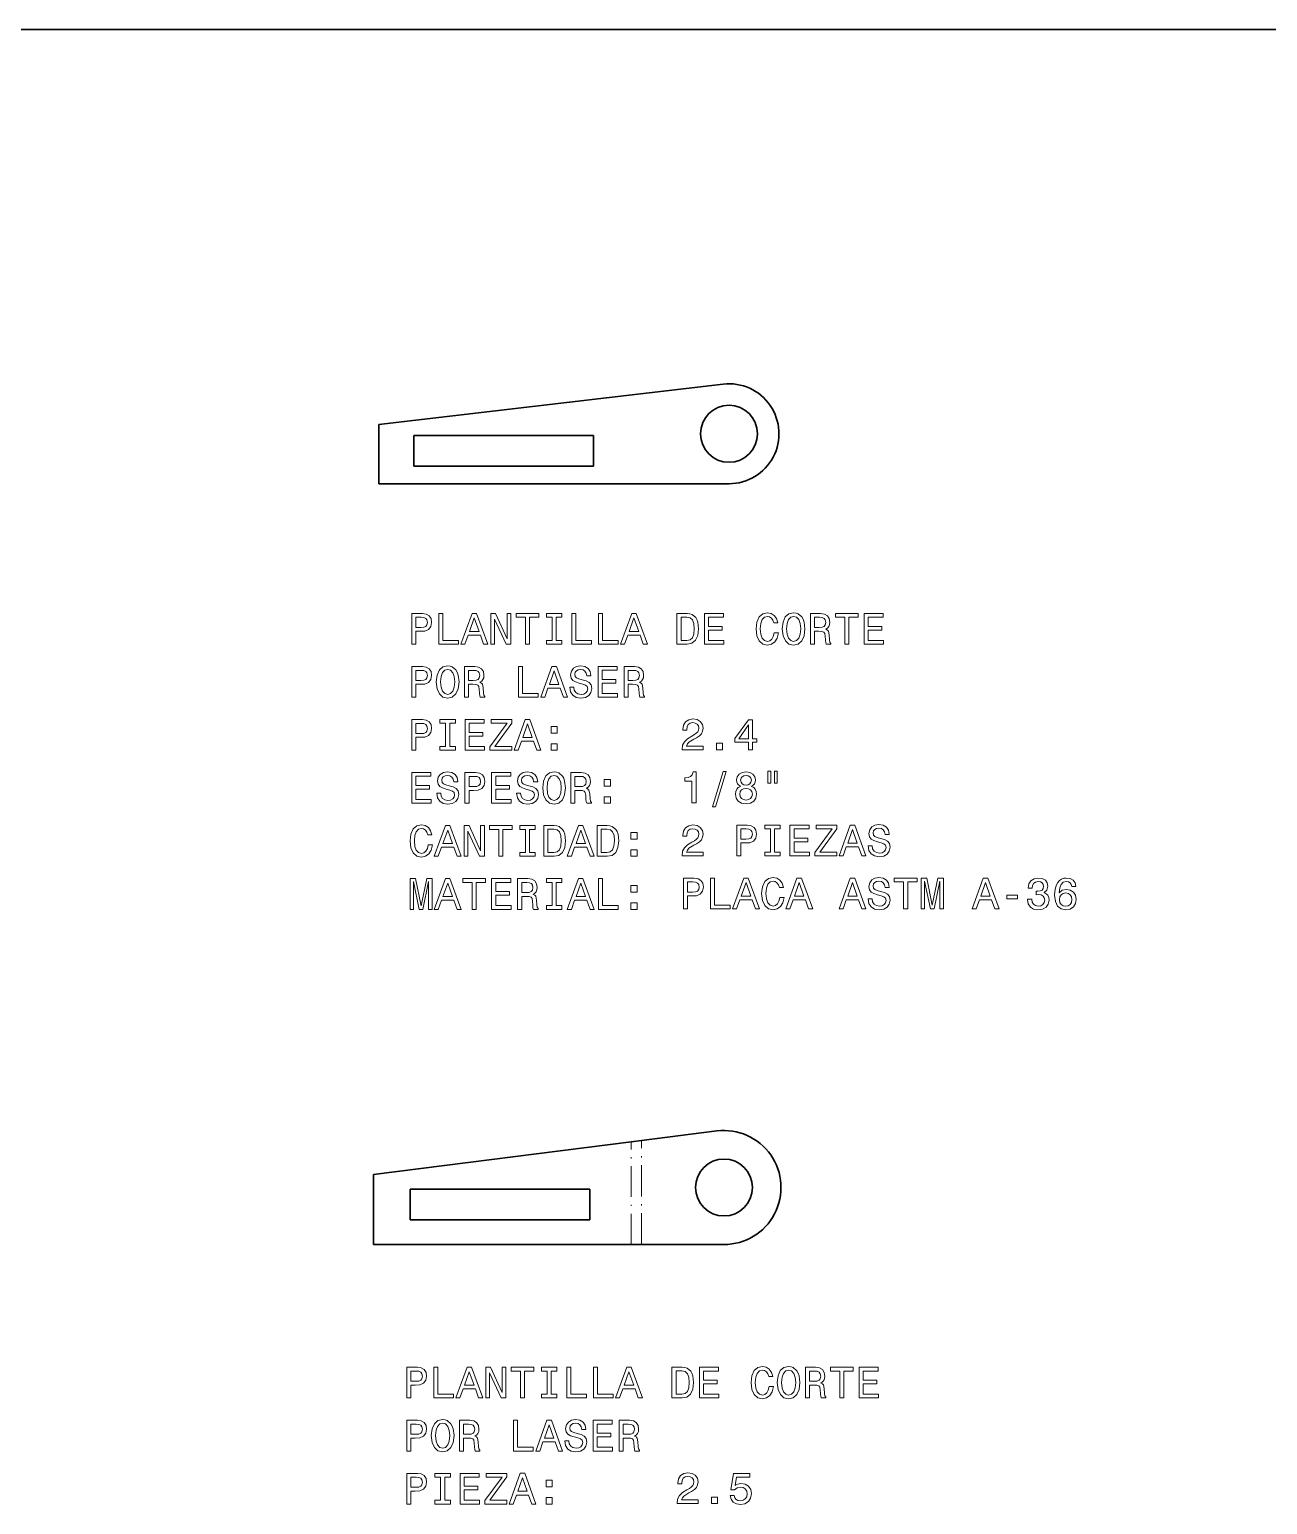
# Model space of a CAD drawing. Extents: x 15 to 1174, y 15 to 826.
# Drawn here: x 312 to 453.2, y 657.6 to 825.8 of the extents above; entities that cross this region are included whole.
import ezdxf

# ---------------------------------------------------------------- set-up
doc = ezdxf.new("R2010")
doc.units = 0
doc.linetypes.add('DASHDOT', pattern=[18.5, 12, -3, 0.5, -3])

msp = doc.modelspace()

# ---------------------------------------------------------------- linework, layer by layer
at = {"color": 7, "lineweight": 35}
for p, q in [((1173.969971, 825.840027), (15, 825.840027)), ((391.147766, 785.394409), (351.845734, 780.783203)), ((351.845734, 780.783203), (351.845734, 774.033203)), ((355.845734, 776.033203), (355.845734, 779.533203)), ((355.845734, 779.533203), (376.345734, 779.533203)), ((376.345734, 779.533203), (376.345734, 776.033203)), ((376.345734, 776.033203), (355.845734, 776.033203)), ((391.811981, 774.033203), (351.845734, 774.033203)), ((381.822815, 699.128357), (390.427734, 700.215088)), ((351.242157, 695.266296), (380.661499, 698.981689)), ((380.661499, 698.981689), (381.822815, 699.128357)), ((351.242157, 687.266296), (351.242157, 695.266296)), ((355.442169, 693.566284), (355.442169, 690.066284)), ((355.442169, 693.566284), (375.942169, 693.566284)), ((375.942169, 690.066284), (375.942169, 693.566284)), ((375.942169, 690.066284), (355.442169, 690.066284)), ((380.661499, 687.266296), (351.242157, 687.266296)), ((381.822815, 687.266296), (380.661499, 687.266296)), ((391.242157, 687.266296), (381.822815, 687.266296))]:
    msp.add_line(p, q, dxfattribs=at)
at = {"color": 7, "linetype": 'DASHDOT', "lineweight": 13, "ltscale": 0.292885}
msp.add_line((380.661499, 687.266296), (380.661499, 698.981689), dxfattribs=at)
at = {"color": 7, "linetype": 'DASHDOT', "lineweight": 13, "ltscale": 0.296552}
msp.add_line((381.822815, 687.266296), (381.822815, 699.128357), dxfattribs=at)
at = {"color": 7, "lineweight": 13}
for points in [[(355.615875, 755.726562), (356.079865, 755.726562), (356.079865, 757.204224), (356.594269, 757.204224), (357.113708, 757.229431), (357.527252, 757.405945), (357.794556, 757.748901), (357.885315, 758.217896), (357.814728, 758.651611), (357.613007, 758.96936), (357.280151, 759.161011), (356.826263, 759.226562), (355.615875, 759.226562)], [(356.700165, 758.797913), (357.002777, 758.767639), (357.22467, 758.671814), (357.355804, 758.4953), (357.401184, 758.217896), (357.350739, 757.925415), (357.214569, 757.748901), (356.982605, 757.658142), (356.664856, 757.632874), (356.079865, 757.632874), (356.079865, 758.797913)], [(358.692261, 755.726562), (360.941528, 755.726562), (360.941528, 756.150208), (359.156219, 756.150208), (359.156219, 759.226562), (358.692261, 759.226562)], [(361.218903, 755.726562), (361.682892, 755.726562), (362.051025, 756.755371), (363.447998, 756.755371), (363.816162, 755.726562), (364.290222, 755.726562), (363.009247, 759.231628), (362.494843, 759.231628)], [(362.212433, 757.184082), (362.752045, 758.727295), (363.291656, 757.184082)], [(364.638214, 755.726562), (365.056793, 755.726562), (365.056793, 758.59613), (366.398285, 755.726562), (366.937927, 755.726562), (366.937927, 759.226562), (366.514282, 759.226562), (366.514282, 756.356995), (365.187927, 759.226562), (364.638214, 759.226562)], [(368.592102, 755.726562), (369.056091, 755.726562), (369.056091, 758.802917), (370.115173, 758.802917), (370.115173, 759.226562), (367.527985, 759.226562), (367.527985, 758.802917), (368.592102, 758.802917)], [(371.628113, 756.150208), (370.982605, 756.150208), (370.982605, 755.726562), (372.73764, 755.726562), (372.73764, 756.150208), (372.092102, 756.150208), (372.092102, 758.802917), (372.73764, 758.802917), (372.73764, 759.226562), (370.982605, 759.226562), (370.982605, 758.802917), (371.628113, 758.802917)], [(373.872375, 755.726562), (376.121643, 755.726562), (376.121643, 756.150208), (374.336334, 756.150208), (374.336334, 759.226562), (373.872375, 759.226562)], [(376.908386, 755.726562), (379.157654, 755.726562), (379.157654, 756.150208), (377.372375, 756.150208), (377.372375, 759.226562), (376.908386, 759.226562)], [(379.435059, 755.726562), (379.899017, 755.726562), (380.267181, 756.755371), (381.664154, 756.755371), (382.032318, 755.726562), (382.506378, 755.726562), (381.225403, 759.231628), (380.710968, 759.231628)], [(380.428558, 757.184082), (380.96817, 758.727295), (381.507812, 757.184082)], [(387.035187, 759.226562), (385.870209, 759.226562), (385.870209, 755.726562), (387.035187, 755.726562), (387.5849, 755.837524), (387.993408, 756.175415), (388.245544, 756.725098), (388.336334, 757.476562), (388.255646, 758.243103), (388.154785, 758.545715), (388.01358, 758.787781), (387.605072, 759.115601), (387.337769, 759.196289)], [(386.999878, 758.807983), (387.383179, 758.7323), (387.645416, 758.500366), (387.801758, 758.086792), (387.852173, 757.476562), (387.796722, 756.886475), (387.640381, 756.472961), (387.373077, 756.22583), (386.999878, 756.145142), (386.339233, 756.145142), (386.339233, 758.807983)], [(389.017181, 755.726562), (391.236206, 755.726562), (391.236206, 756.150208), (389.48114, 756.150208), (389.48114, 757.335327), (391.044556, 757.335327), (391.044556, 757.753967), (389.48114, 757.753967), (389.48114, 758.802917), (391.195862, 758.802917), (391.195862, 759.226562), (389.017181, 759.226562)], [(396.965302, 757.02771), (396.864441, 756.604065), (396.697998, 756.301514), (396.466003, 756.114868), (396.193695, 756.054382), (395.865875, 756.145142), (395.608673, 756.41748), (395.437195, 756.861267), (395.381714, 757.476562), (395.437195, 758.086792), (395.603638, 758.535645), (395.86084, 758.807983), (396.193695, 758.903809), (396.43576, 758.853394), (396.642517, 758.712158), (396.803925, 758.485229), (396.914856, 758.172546), (397.393982, 758.172546), (397.242676, 758.651611), (396.980438, 759.014771), (396.622375, 759.241699), (396.193695, 759.322388), (395.659119, 759.196289), (395.25061, 758.843262), (394.988342, 758.263306), (394.897583, 757.476562), (394.988342, 756.689819), (395.25061, 756.109863), (395.659119, 755.75177), (396.193695, 755.630737), (396.66272, 755.726562), (397.040955, 755.993835), (397.308228, 756.432617), (397.449463, 757.02771)], [(397.888214, 757.476562), (397.978973, 756.689819), (398.241241, 756.109863), (398.649719, 755.75177), (399.184326, 755.630737), (399.713867, 755.75177), (400.127411, 756.109863), (400.384613, 756.689819), (400.480438, 757.476562), (400.384613, 758.25824), (400.273651, 758.575989), (400.127411, 758.838257), (399.713867, 759.196289), (399.4617, 759.287109), (399.184326, 759.322388), (398.644684, 759.196289), (398.236206, 758.843262), (397.978973, 758.263306)], [(398.372345, 757.476562), (398.427826, 758.086792), (398.594269, 758.535645), (398.851471, 758.807983), (399.184326, 758.903809), (399.512115, 758.807983), (399.769348, 758.530579), (399.93576, 758.081726), (399.996277, 757.476562), (399.93576, 756.866333), (399.769348, 756.41748), (399.512115, 756.145142), (399.184326, 756.054382), (398.851471, 756.145142), (398.594269, 756.41748), (398.427826, 756.861267)], [(401.095703, 755.726562), (401.564728, 755.726562), (401.564728, 757.204224), (402.043823, 757.204224), (402.396851, 757.189087), (402.618744, 757.118469), (402.739807, 756.952087), (402.790222, 756.654541), (402.81543, 756.200623), (402.845703, 755.903076), (402.906219, 755.726562), (403.43576, 755.726562), (403.43576, 755.822388), (403.319763, 755.963623), (403.279419, 756.22583), (403.24411, 756.79071), (403.158386, 757.20929), (403.042389, 757.340393), (402.86084, 757.436218), (403.062561, 757.562317), (403.203766, 757.738831), (403.294556, 757.960693), (403.324799, 758.228027), (403.254211, 758.651611), (403.05246, 758.96936), (402.719604, 759.161011), (402.265717, 759.226562), (401.095703, 759.226562)], [(402.134613, 758.797913), (402.44223, 758.767639), (402.659088, 758.671814), (402.795258, 758.4953), (402.840668, 758.217896), (402.790222, 757.925415), (402.654053, 757.748901), (402.422058, 757.658142), (402.10434, 757.632874), (401.564728, 757.632874), (401.564728, 758.797913)], [(405.024384, 755.726562), (405.488342, 755.726562), (405.488342, 758.802917), (406.547424, 758.802917), (406.547424, 759.226562), (403.960266, 759.226562), (403.960266, 758.802917), (405.024384, 758.802917)], [(407.233307, 755.726562), (409.452332, 755.726562), (409.452332, 756.150208), (407.697266, 756.150208), (407.697266, 757.335327), (409.260681, 757.335327), (409.260681, 757.753967), (407.697266, 757.753967), (407.697266, 758.802917), (409.411987, 758.802917), (409.411987, 759.226562), (407.233307, 759.226562)], [(355.615875, 749.679749), (356.079865, 749.679749), (356.079865, 751.15741), (356.594269, 751.15741), (357.113708, 751.182617), (357.527252, 751.359131), (357.794556, 751.702087), (357.885315, 752.171082), (357.814728, 752.604797), (357.613007, 752.922546), (357.280151, 753.114197), (356.826263, 753.179749), (355.615875, 753.179749)], [(356.700165, 752.751099), (357.002777, 752.720825), (357.22467, 752.625), (357.355804, 752.448486), (357.401184, 752.171082), (357.350739, 751.878601), (357.214569, 751.702087), (356.982605, 751.611328), (356.664856, 751.58606), (356.079865, 751.58606), (356.079865, 752.751099)], [(358.419922, 751.429749), (358.510681, 750.643005), (358.772949, 750.063049), (359.181427, 749.704956), (359.716034, 749.583923), (360.245575, 749.704956), (360.659119, 750.063049), (360.916321, 750.643005), (361.012146, 751.429749), (360.916321, 752.211426), (360.805359, 752.529175), (360.659119, 752.791443), (360.245575, 753.149475), (359.993408, 753.240295), (359.716034, 753.275574), (359.176392, 753.149475), (358.767883, 752.796448), (358.510681, 752.216492)], [(358.904053, 751.429749), (358.959534, 752.039978), (359.125977, 752.488831), (359.383179, 752.761169), (359.716034, 752.856995), (360.043823, 752.761169), (360.301025, 752.483765), (360.467468, 752.034912), (360.527985, 751.429749), (360.467468, 750.819519), (360.301025, 750.370667), (360.043823, 750.098328), (359.716034, 750.007568), (359.383179, 750.098328), (359.125977, 750.370667), (358.959534, 750.814453)], [(361.627411, 749.679749), (362.096436, 749.679749), (362.096436, 751.15741), (362.575531, 751.15741), (362.928558, 751.142273), (363.150452, 751.071655), (363.271484, 750.905273), (363.32193, 750.607727), (363.347137, 750.153809), (363.377411, 749.856262), (363.437927, 749.679749), (363.967468, 749.679749), (363.967468, 749.775574), (363.851471, 749.916809), (363.811127, 750.179016), (363.775818, 750.743896), (363.690094, 751.162476), (363.574097, 751.293579), (363.392548, 751.389404), (363.594269, 751.515503), (363.735474, 751.692017), (363.826263, 751.913879), (363.856506, 752.181213), (363.785919, 752.604797), (363.584167, 752.922546), (363.251312, 753.114197), (362.797424, 753.179749), (361.627411, 753.179749)], [(362.666321, 752.751099), (362.973938, 752.720825), (363.190796, 752.625), (363.326965, 752.448486), (363.372375, 752.171082), (363.32193, 751.878601), (363.18576, 751.702087), (362.953766, 751.611328), (362.636047, 751.58606), (362.096436, 751.58606), (362.096436, 752.751099)], [(367.800323, 749.679749), (370.049591, 749.679749), (370.049591, 750.103394), (368.264282, 750.103394), (368.264282, 753.179749), (367.800323, 753.179749)], [(370.326965, 749.679749), (370.790955, 749.679749), (371.159119, 750.708557), (372.556091, 750.708557), (372.924225, 749.679749), (373.398285, 749.679749), (372.11731, 753.184814), (371.602905, 753.184814)], [(371.320496, 751.137268), (371.860107, 752.680481), (372.39975, 751.137268)], [(374.099304, 750.834656), (373.640381, 750.834656), (373.741241, 750.300049), (373.993408, 749.906677), (374.381714, 749.669678), (374.906219, 749.583923), (375.42569, 749.664612), (375.813995, 749.886536), (376.061127, 750.234497), (376.151917, 750.69342), (376.076263, 751.106995), (375.864441, 751.374268), (375.521484, 751.550781), (375.062561, 751.681885), (374.669189, 751.77771), (374.411987, 751.888672), (374.265747, 752.050049), (374.220337, 752.302246), (374.265747, 752.529175), (374.396851, 752.700623), (374.598572, 752.81665), (374.875977, 752.856995), (375.158386, 752.80658), (375.38028, 752.67041), (375.52655, 752.44342), (375.597137, 752.135803), (376.056091, 752.135803), (376.056091, 752.145874), (375.975403, 752.619934), (375.738342, 752.972961), (375.365173, 753.194885), (374.86084, 753.270508), (374.406952, 753.194885), (374.053925, 752.983032), (373.826965, 752.655273), (373.746277, 752.231628), (373.811829, 751.853394), (374.003479, 751.596191), (374.306091, 751.424683), (374.719635, 751.293579), (375.128113, 751.177612), (375.43576, 751.06665), (375.622375, 750.905273), (375.687927, 750.643005), (375.627411, 750.375732), (375.471069, 750.174011), (375.234039, 750.047913), (374.926392, 750.007568), (374.583466, 750.063049), (374.321198, 750.224426), (374.154785, 750.486694)], [(376.873077, 749.679749), (379.092102, 749.679749), (379.092102, 750.103394), (377.337067, 750.103394), (377.337067, 751.288513), (378.900452, 751.288513), (378.900452, 751.707153), (377.337067, 751.707153), (377.337067, 752.756104), (379.051758, 752.756104), (379.051758, 753.179749), (376.873077, 753.179749)], [(379.843536, 749.679749), (380.312561, 749.679749), (380.312561, 751.15741), (380.791687, 751.15741), (381.144684, 751.142273), (381.366608, 751.071655), (381.48764, 750.905273), (381.538055, 750.607727), (381.563293, 750.153809), (381.593536, 749.856262), (381.654053, 749.679749), (382.183594, 749.679749), (382.183594, 749.775574), (382.067596, 749.916809), (382.027252, 750.179016), (381.991943, 750.743896), (381.906219, 751.162476), (381.790222, 751.293579), (381.608673, 751.389404), (381.810394, 751.515503), (381.951599, 751.692017), (382.042389, 751.913879), (382.072662, 752.181213), (382.002045, 752.604797), (381.800323, 752.922546), (381.467468, 753.114197), (381.01358, 753.179749), (379.843536, 753.179749)], [(380.882446, 752.751099), (381.190094, 752.720825), (381.406952, 752.625), (381.543121, 752.448486), (381.588501, 752.171082), (381.538055, 751.878601), (381.401917, 751.702087), (381.169922, 751.611328), (380.852203, 751.58606), (380.312561, 751.58606), (380.312561, 752.751099)], [(355.615875, 743.632874), (356.079865, 743.632874), (356.079865, 745.110535), (356.594269, 745.110535), (357.113708, 745.135742), (357.527252, 745.312256), (357.794556, 745.655212), (357.885315, 746.124207), (357.814728, 746.557922), (357.613007, 746.875671), (357.280151, 747.067322), (356.826263, 747.132874), (355.615875, 747.132874)], [(359.484039, 744.056519), (358.838501, 744.056519), (358.838501, 743.632874), (360.593536, 743.632874), (360.593536, 744.056519), (359.947998, 744.056519), (359.947998, 746.709229), (360.593536, 746.709229), (360.593536, 747.132874), (358.838501, 747.132874), (358.838501, 746.709229), (359.484039, 746.709229)], [(361.692963, 743.632874), (363.911987, 743.632874), (363.911987, 744.056519), (362.156952, 744.056519), (362.156952, 745.241638), (363.720337, 745.241638), (363.720337, 745.660278), (362.156952, 745.660278), (362.156952, 746.709229), (363.871643, 746.709229), (363.871643, 747.132874), (361.692963, 747.132874)], [(364.532318, 743.632874), (367.043823, 743.632874), (367.043823, 744.056519), (365.087067, 744.056519), (367.043823, 746.734436), (367.043823, 747.132874), (364.668457, 747.132874), (364.668457, 746.709229), (366.519348, 746.709229), (364.532318, 744.036316)], [(367.290955, 743.632874), (367.754913, 743.632874), (368.123077, 744.661682), (369.52005, 744.661682), (369.888214, 743.632874), (370.362274, 743.632874), (369.081299, 747.137939), (368.566895, 747.137939)], [(386.449463, 743.679749), (388.855072, 743.679749), (388.855072, 744.113464), (386.953766, 744.113464), (387.059692, 744.350525), (387.241241, 744.54718), (387.801025, 744.905273), (388.098572, 745.05658), (388.431427, 745.273438), (388.668457, 745.525574), (388.804626, 745.82312), (388.855072, 746.161011), (388.769348, 746.584656), (388.532318, 746.91748), (388.169189, 747.129333), (387.700165, 747.204956), (387.216034, 747.119202), (386.84787, 746.882202), (386.61084, 746.503967), (386.530151, 746.0047), (386.530151, 745.934082), (386.989075, 745.934082), (386.989075, 745.974426), (387.034454, 746.317383), (387.170624, 746.569519), (387.387482, 746.730896), (387.674957, 746.786377), (387.967468, 746.735962), (388.184326, 746.609863), (388.325531, 746.413208), (388.375977, 746.166077), (388.340668, 745.934082), (388.244843, 745.737366), (388.083466, 745.565918), (387.861542, 745.414612), (387.563995, 745.253235), (387.069763, 744.940552), (386.721771, 744.607727), (386.515015, 744.204224), (386.449463, 743.694885)], [(394.029419, 743.679749), (394.483307, 743.679749), (394.483307, 744.54718), (394.982605, 744.54718), (394.982605, 744.950623), (394.483307, 744.950623), (394.483307, 747.104126), (394.024384, 747.104126), (392.491241, 744.990967), (392.491241, 744.54718), (394.029419, 744.54718)], [(356.700165, 746.704224), (357.002777, 746.67395), (357.22467, 746.578125), (357.355804, 746.401611), (357.401184, 746.124207), (357.350739, 745.831726), (357.214569, 745.655212), (356.982605, 745.564453), (356.664856, 745.539185), (356.079865, 745.539185), (356.079865, 746.704224)], [(368.284454, 745.090393), (368.824097, 746.633606), (369.363708, 745.090393)], [(371.512146, 745.589661), (372.208099, 745.589661), (372.208099, 746.341064), (371.512146, 746.341064)], [(392.914856, 744.950623), (394.029419, 746.519104), (394.029419, 744.950623)], [(371.512146, 743.632874), (372.208099, 743.632874), (372.208099, 744.384338), (371.512146, 744.384338)], [(390.368042, 743.679749), (391.063995, 743.679749), (391.063995, 744.431213), (390.368042, 744.431213)], [(355.620911, 737.58606), (357.839935, 737.58606), (357.839935, 738.009705), (356.0849, 738.009705), (356.0849, 739.194824), (357.648285, 739.194824), (357.648285, 739.613464), (356.0849, 739.613464), (356.0849, 740.662415), (357.799591, 740.662415), (357.799591, 741.08606), (355.620911, 741.08606)], [(358.919189, 738.740967), (358.460266, 738.740967), (358.561127, 738.20636), (358.813293, 737.812988), (359.201599, 737.575989), (359.726105, 737.490234), (360.245575, 737.570923), (360.633881, 737.792847), (360.881012, 738.140808), (360.971771, 738.599731), (360.896149, 739.013306), (360.684326, 739.280579), (360.34137, 739.457092), (359.882446, 739.588196), (359.489075, 739.684021), (359.231873, 739.794983), (359.085632, 739.95636), (359.040222, 740.208557), (359.085632, 740.435486), (359.216736, 740.606934), (359.418457, 740.722961), (359.695862, 740.763306), (359.978271, 740.712891), (360.200165, 740.576721), (360.346436, 740.349731), (360.417023, 740.042114), (360.875977, 740.042114), (360.875977, 740.052185), (360.795288, 740.526245), (360.558228, 740.879272), (360.185028, 741.101196), (359.680725, 741.176819), (359.226837, 741.101196), (358.87381, 740.889404), (358.646851, 740.561584), (358.566162, 740.137939), (358.631714, 739.759705), (358.823364, 739.502502), (359.125977, 739.330994), (359.53952, 739.19989), (359.947998, 739.083923), (360.255646, 738.972961), (360.442261, 738.811584), (360.507812, 738.549316), (360.447296, 738.282043), (360.290955, 738.080322), (360.053925, 737.954224), (359.746277, 737.913879), (359.403351, 737.96936), (359.141083, 738.130737), (358.97467, 738.393005)], [(361.687927, 737.58606), (362.151917, 737.58606), (362.151917, 739.063721), (362.666321, 739.063721), (363.18576, 739.088928), (363.599304, 739.265442), (363.866608, 739.608398), (363.957367, 740.077393), (363.88678, 740.511108), (363.685028, 740.828857), (363.352203, 741.020508), (362.898285, 741.08606), (361.687927, 741.08606)], [(362.772217, 740.65741), (363.074799, 740.627136), (363.296722, 740.531311), (363.427826, 740.354797), (363.473236, 740.077393), (363.422791, 739.784912), (363.286621, 739.608398), (363.054626, 739.517639), (362.736908, 739.492371), (362.151917, 739.492371), (362.151917, 740.65741)], [(364.729004, 737.58606), (366.947998, 737.58606), (366.947998, 738.009705), (365.192963, 738.009705), (365.192963, 739.194824), (366.756378, 739.194824), (366.756378, 739.613464), (365.192963, 739.613464), (365.192963, 740.662415), (366.907654, 740.662415), (366.907654, 741.08606), (364.729004, 741.08606)], [(368.027252, 738.740967), (367.568329, 738.740967), (367.669189, 738.20636), (367.921356, 737.812988), (368.309692, 737.575989), (368.834167, 737.490234), (369.353638, 737.570923), (369.741943, 737.792847), (369.989075, 738.140808), (370.079865, 738.599731), (370.004211, 739.013306), (369.792389, 739.280579), (369.449463, 739.457092), (368.990509, 739.588196), (368.597137, 739.684021), (368.339935, 739.794983), (368.193695, 739.95636), (368.148285, 740.208557), (368.193695, 740.435486), (368.324799, 740.606934), (368.52655, 740.722961), (368.803925, 740.763306), (369.086334, 740.712891), (369.308228, 740.576721), (369.454498, 740.349731), (369.525085, 740.042114), (369.984039, 740.042114), (369.984039, 740.052185), (369.903351, 740.526245), (369.666321, 740.879272), (369.293121, 741.101196), (368.788788, 741.176819), (368.3349, 741.101196), (367.981873, 740.889404), (367.754913, 740.561584), (367.674225, 740.137939), (367.739807, 739.759705), (367.931427, 739.502502), (368.234039, 739.330994), (368.647583, 739.19989), (369.056091, 739.083923), (369.363708, 738.972961), (369.550323, 738.811584), (369.615875, 738.549316), (369.555359, 738.282043), (369.399017, 738.080322), (369.161987, 737.954224), (368.85434, 737.913879), (368.511414, 737.96936), (368.249176, 738.130737), (368.082733, 738.393005)], [(370.563995, 739.33606), (370.654785, 738.549316), (370.917023, 737.96936), (371.325531, 737.611267), (371.860107, 737.490234), (372.389648, 737.611267), (372.803192, 737.96936), (373.060394, 738.549316), (373.156219, 739.33606), (373.060394, 740.117737), (372.949463, 740.435486), (372.803192, 740.697754), (372.389648, 741.055786), (372.137482, 741.146606), (371.860107, 741.181885), (371.320496, 741.055786), (370.911987, 740.702759), (370.654785, 740.122803)], [(371.048157, 739.33606), (371.103638, 739.946289), (371.27005, 740.395142), (371.527252, 740.66748), (371.860107, 740.763306), (372.187927, 740.66748), (372.445129, 740.390076), (372.611542, 739.941223), (372.672058, 739.33606), (372.611542, 738.72583), (372.445129, 738.276978), (372.187927, 738.004639), (371.860107, 737.913879), (371.527252, 738.004639), (371.27005, 738.276978), (371.103638, 738.720764)], [(373.771484, 737.58606), (374.240509, 737.58606), (374.240509, 739.063721), (374.719635, 739.063721), (375.072662, 739.048584), (375.294556, 738.977966), (375.415588, 738.811584), (375.466034, 738.514038), (375.491241, 738.06012), (375.521484, 737.762573), (375.582031, 737.58606), (376.111542, 737.58606), (376.111542, 737.681885), (375.995575, 737.82312), (375.9552, 738.085327), (375.919922, 738.650208), (375.834167, 739.068787), (375.71817, 739.19989), (375.536621, 739.295715), (375.738342, 739.421814), (375.879578, 739.598328), (375.970337, 739.82019), (376.00061, 740.087524), (375.929993, 740.511108), (375.728271, 740.828857), (375.395416, 741.020508), (374.941528, 741.08606), (373.771484, 741.08606)], [(374.810394, 740.65741), (375.118042, 740.627136), (375.3349, 740.531311), (375.471069, 740.354797), (375.516449, 740.077393), (375.466034, 739.784912), (375.329865, 739.608398), (375.09787, 739.517639), (374.780151, 739.492371), (374.240509, 739.492371), (374.240509, 740.65741)], [(377.584167, 739.542847), (378.280151, 739.542847), (378.280151, 740.29425), (377.584167, 740.29425)], [(387.589233, 737.632874), (388.048157, 737.632874), (388.048157, 741.158081), (387.7052, 741.158081), (387.614441, 740.850464), (387.432892, 740.643677), (387.155518, 740.522644), (386.772217, 740.4823), (386.772217, 740.124207), (387.589233, 740.124207)], [(389.929291, 737.163879), (390.277252, 737.163879), (391.497711, 741.228699), (391.144684, 741.228699)], [(393.126678, 739.519043), (392.869476, 739.377808), (392.692963, 739.181152), (392.582031, 738.934021), (392.546722, 738.636475), (392.627411, 738.187622), (392.859406, 737.839661), (393.23764, 737.617737), (393.752045, 737.531982), (394.261414, 737.617737), (394.639648, 737.839661), (394.871643, 738.187622), (394.957367, 738.636475), (394.917023, 738.934021), (394.811127, 739.181152), (394.629578, 739.377808), (394.377411, 739.519043), (394.579132, 739.640076), (394.720337, 739.806519), (394.806091, 740.00824), (394.836334, 740.255371), (394.755646, 740.613403), (394.543823, 740.900879), (394.200897, 741.087463), (393.752045, 741.158081), (393.298157, 741.087463), (392.9552, 740.900879), (392.738342, 740.613403), (392.66272, 740.255371), (392.687927, 740.00824), (392.773651, 739.806519)], [(393.141815, 740.215027), (393.182159, 740.43689), (393.303192, 740.608398), (393.494843, 740.714294), (393.752045, 740.754639), (394.004211, 740.714294), (394.195862, 740.608398), (394.316895, 740.43689), (394.362274, 740.215027), (394.316895, 739.988037), (394.195862, 739.811523), (394.004211, 739.695557), (393.752045, 739.660278), (393.494843, 739.700623), (393.303192, 739.811523), (393.182159, 739.988037)], [(396.253479, 741.258972), (396.253479, 739.887207), (396.596436, 739.887207), (396.596436, 741.258972)], [(396.984741, 741.258972), (396.984741, 739.887207), (397.322662, 739.887207), (397.322662, 741.258972)], [(393.030853, 738.646545), (393.076263, 738.913879), (393.222504, 739.115601), (393.449463, 739.246704), (393.752045, 739.292114), (394.049591, 739.246704), (394.27655, 739.115601), (394.422791, 738.913879), (394.473236, 738.646545), (394.422791, 738.35907), (394.27655, 738.142212), (394.049591, 738.001038), (393.752045, 737.955627), (393.449463, 738.001038), (393.222504, 738.142212), (393.076263, 738.35907)], [(377.584167, 737.58606), (378.280151, 737.58606), (378.280151, 738.337524), (377.584167, 738.337524)], [(408.135345, 732.740967), (407.676392, 732.740967), (407.777252, 732.20636), (408.029419, 731.812988), (408.417755, 731.575989), (408.942261, 731.490234), (409.4617, 731.570923), (409.850037, 731.792847), (410.097137, 732.140808), (410.187927, 732.599731), (410.112274, 733.013306), (409.900452, 733.280579), (409.557526, 733.457092), (409.098602, 733.588196), (408.705231, 733.684021), (408.447998, 733.794983), (408.301758, 733.95636), (408.256378, 734.208557), (408.301758, 734.435486), (408.432892, 734.606934), (408.634613, 734.722961), (408.911987, 734.763306), (409.194397, 734.712891), (409.416321, 734.576721), (409.562561, 734.349731), (409.633179, 734.042114), (410.092102, 734.042114), (410.092102, 734.052185), (410.011414, 734.526245), (409.774384, 734.879272), (409.401184, 735.101196), (408.896851, 735.176819), (408.442963, 735.101196), (408.089935, 734.889404), (407.863007, 734.561584), (407.782318, 734.137939), (407.84787, 733.759705), (408.03952, 733.502502), (408.342102, 733.330994), (408.755646, 733.19989), (409.164154, 733.083923), (409.471802, 732.972961), (409.658386, 732.811584), (409.723938, 732.549316), (409.663422, 732.282043), (409.50708, 732.080322), (409.27005, 731.954224), (408.962433, 731.913879), (408.619476, 731.96936), (408.357239, 732.130737), (408.190796, 732.393005)], [(357.497009, 732.840393), (357.396149, 732.416748), (357.229706, 732.114197), (356.997711, 731.927551), (356.725403, 731.867065), (356.397583, 731.957825), (356.140381, 732.230164), (355.968903, 732.67395), (355.913422, 733.289246), (355.968903, 733.899475), (356.135345, 734.348328), (356.392548, 734.620667), (356.725403, 734.716492), (356.967468, 734.666077), (357.174225, 734.524841), (357.335632, 734.297913), (357.446564, 733.985229), (357.92569, 733.985229), (357.774384, 734.464294), (357.512146, 734.827454), (357.154053, 735.054382), (356.725403, 735.135071), (356.190796, 735.008972), (355.782318, 734.655945), (355.52005, 734.075989), (355.429291, 733.289246), (355.52005, 732.502502), (355.782318, 731.922546), (356.190796, 731.564453), (356.725403, 731.44342), (357.194397, 731.539246), (357.572662, 731.806519), (357.839935, 732.2453), (357.98114, 732.840393)], [(358.182892, 731.539246), (358.646851, 731.539246), (359.015015, 732.568054), (360.411987, 732.568054), (360.780151, 731.539246), (361.254211, 731.539246), (359.973236, 735.044312), (359.458832, 735.044312)], [(359.176392, 732.996765), (359.716034, 734.539978), (360.255646, 732.996765)], [(361.602203, 731.539246), (362.020782, 731.539246), (362.020782, 734.408813), (363.362274, 731.539246), (363.901917, 731.539246), (363.901917, 735.039246), (363.478271, 735.039246), (363.478271, 732.169678), (362.151917, 735.039246), (361.602203, 735.039246)], [(365.556091, 731.539246), (366.02005, 731.539246), (366.02005, 734.615601), (367.079132, 734.615601), (367.079132, 735.039246), (364.491943, 735.039246), (364.491943, 734.615601), (365.556091, 734.615601)], [(368.592102, 731.962891), (367.946564, 731.962891), (367.946564, 731.539246), (369.701599, 731.539246), (369.701599, 731.962891), (369.056091, 731.962891), (369.056091, 734.615601), (369.701599, 734.615601), (369.701599, 735.039246), (367.946564, 735.039246), (367.946564, 734.615601), (368.592102, 734.615601)], [(371.855072, 735.039246), (370.690094, 735.039246), (370.690094, 731.539246), (371.855072, 731.539246), (372.404785, 731.650208), (372.813293, 731.988098), (373.06543, 732.537781), (373.156219, 733.289246), (373.075531, 734.055786), (372.97467, 734.358398), (372.833466, 734.600464), (372.424957, 734.928284), (372.157654, 735.008972)], [(371.819763, 734.620667), (372.203064, 734.544983), (372.465302, 734.313049), (372.621643, 733.899475), (372.672058, 733.289246), (372.616608, 732.699158), (372.460266, 732.285645), (372.192963, 732.038513), (371.819763, 731.957825), (371.159119, 731.957825), (371.159119, 734.620667)], [(373.363007, 731.539246), (373.826965, 731.539246), (374.195129, 732.568054), (375.592102, 732.568054), (375.960266, 731.539246), (376.434326, 731.539246), (375.153351, 735.044312), (374.638947, 735.044312)], [(374.356506, 732.996765), (374.896149, 734.539978), (375.43576, 732.996765)], [(377.927124, 735.039246), (376.762146, 735.039246), (376.762146, 731.539246), (377.927124, 731.539246), (378.476837, 731.650208), (378.885345, 731.988098), (379.137482, 732.537781), (379.228271, 733.289246), (379.147583, 734.055786), (379.046722, 734.358398), (378.905518, 734.600464), (378.497009, 734.928284), (378.229706, 735.008972)], [(377.891815, 734.620667), (378.275085, 734.544983), (378.537354, 734.313049), (378.693695, 733.899475), (378.74411, 733.289246), (378.68866, 732.699158), (378.532318, 732.285645), (378.265015, 732.038513), (377.891815, 731.957825), (377.23114, 731.957825), (377.23114, 734.620667)], [(380.620209, 733.496033), (381.316162, 733.496033), (381.316162, 734.247437), (380.620209, 734.247437)], [(386.449463, 731.58606), (388.855072, 731.58606), (388.855072, 732.019775), (386.953766, 732.019775), (387.059692, 732.256836), (387.241241, 732.453491), (387.801025, 732.811584), (388.098572, 732.962891), (388.431427, 733.179749), (388.668457, 733.431885), (388.804626, 733.729431), (388.855072, 734.067322), (388.769348, 734.490967), (388.532318, 734.823792), (388.169189, 735.035645), (387.700165, 735.111267), (387.216034, 735.025513), (386.84787, 734.788513), (386.61084, 734.410278), (386.530151, 733.911011), (386.530151, 733.840393), (386.989075, 733.840393), (386.989075, 733.880737), (387.034454, 734.223694), (387.170624, 734.47583), (387.387482, 734.637207), (387.674957, 734.692688), (387.967468, 734.642273), (388.184326, 734.516174), (388.325531, 734.319519), (388.375977, 734.072388), (388.340668, 733.840393), (388.244843, 733.643677), (388.083466, 733.472229), (387.861542, 733.320923), (387.563995, 733.159546), (387.069763, 732.846863), (386.721771, 732.514038), (386.515015, 732.110535), (386.449463, 731.601196)], [(392.687927, 731.58606), (393.151917, 731.58606), (393.151917, 733.063721), (393.666321, 733.063721), (394.18576, 733.088928), (394.599304, 733.265442), (394.866608, 733.608398), (394.957367, 734.077393), (394.88678, 734.511108), (394.685028, 734.828857), (394.352203, 735.020508), (393.898285, 735.08606), (392.687927, 735.08606)], [(393.772217, 734.65741), (394.074799, 734.627136), (394.296722, 734.531311), (394.427826, 734.354797), (394.473236, 734.077393), (394.422791, 733.784912), (394.286621, 733.608398), (394.054626, 733.517639), (393.736908, 733.492371), (393.151917, 733.492371), (393.151917, 734.65741)], [(396.556091, 732.009705), (395.910553, 732.009705), (395.910553, 731.58606), (397.665588, 731.58606), (397.665588, 732.009705), (397.02005, 732.009705), (397.02005, 734.662415), (397.665588, 734.662415), (397.665588, 735.08606), (395.910553, 735.08606), (395.910553, 734.662415), (396.556091, 734.662415)], [(398.765015, 731.58606), (400.984039, 731.58606), (400.984039, 732.009705), (399.229004, 732.009705), (399.229004, 733.194824), (400.792389, 733.194824), (400.792389, 733.613464), (399.229004, 733.613464), (399.229004, 734.662415), (400.943695, 734.662415), (400.943695, 735.08606), (398.765015, 735.08606)], [(401.60434, 731.58606), (404.115875, 731.58606), (404.115875, 732.009705), (402.159119, 732.009705), (404.115875, 734.687622), (404.115875, 735.08606), (401.740509, 735.08606), (401.740509, 734.662415), (403.59137, 734.662415), (401.60434, 731.989502)], [(404.363007, 731.58606), (404.826965, 731.58606), (405.195129, 732.614868), (406.592102, 732.614868), (406.960266, 731.58606), (407.434326, 731.58606), (406.153351, 735.091125), (405.638947, 735.091125)], [(405.356506, 733.043579), (405.896149, 734.586792), (406.43576, 733.043579)], [(380.620209, 731.539246), (381.316162, 731.539246), (381.316162, 732.29071), (380.620209, 732.29071)], [(355.419189, 725.492432), (355.807526, 725.492432), (355.807526, 728.669678), (356.463135, 725.492432), (356.896851, 725.492432), (357.547424, 728.669678), (357.547424, 725.492432), (357.940796, 725.492432), (357.940796, 728.992432), (357.325531, 728.992432), (356.679993, 725.906006), (356.03952, 728.992432), (355.419189, 728.992432)], [(358.182892, 725.492432), (358.646851, 725.492432), (359.015015, 726.52124), (360.411987, 726.52124), (360.780151, 725.492432), (361.254211, 725.492432), (359.973236, 728.997498), (359.458832, 728.997498)], [(359.176392, 726.949951), (359.716034, 728.493164), (360.255646, 726.949951)], [(362.52005, 725.492432), (362.984039, 725.492432), (362.984039, 728.568787), (364.043121, 728.568787), (364.043121, 728.992432), (361.455933, 728.992432), (361.455933, 728.568787), (362.52005, 728.568787)], [(364.729004, 725.492432), (366.947998, 725.492432), (366.947998, 725.916077), (365.192963, 725.916077), (365.192963, 727.101196), (366.756378, 727.101196), (366.756378, 727.519836), (365.192963, 727.519836), (365.192963, 728.568787), (366.907654, 728.568787), (366.907654, 728.992432), (364.729004, 728.992432)], [(367.699463, 725.492432), (368.168457, 725.492432), (368.168457, 726.970093), (368.647583, 726.970093), (369.00061, 726.954956), (369.222504, 726.884338), (369.343536, 726.717957), (369.393982, 726.42041), (369.419189, 725.966492), (369.449463, 725.668945), (369.509979, 725.492432), (370.03952, 725.492432), (370.03952, 725.588257), (369.923523, 725.729492), (369.883179, 725.991699), (369.84787, 726.55658), (369.762146, 726.975159), (369.646149, 727.106262), (369.464569, 727.202087), (369.666321, 727.328186), (369.807526, 727.5047), (369.898285, 727.726562), (369.928558, 727.993896), (369.857941, 728.41748), (369.656219, 728.735229), (369.323364, 728.92688), (368.869476, 728.992432), (367.699463, 728.992432)], [(368.738342, 728.563782), (369.04599, 728.533508), (369.262848, 728.437683), (369.399017, 728.261169), (369.444397, 727.983765), (369.393982, 727.691284), (369.257812, 727.514771), (369.025818, 727.424011), (368.708099, 727.398743), (368.168457, 727.398743), (368.168457, 728.563782)], [(371.628113, 725.916077), (370.982605, 725.916077), (370.982605, 725.492432), (372.73764, 725.492432), (372.73764, 725.916077), (372.092102, 725.916077), (372.092102, 728.568787), (372.73764, 728.568787), (372.73764, 728.992432), (370.982605, 728.992432), (370.982605, 728.568787), (371.628113, 728.568787)], [(373.363007, 725.492432), (373.826965, 725.492432), (374.195129, 726.52124), (375.592102, 726.52124), (375.960266, 725.492432), (376.434326, 725.492432), (375.153351, 728.997498), (374.638947, 728.997498)], [(374.356506, 726.949951), (374.896149, 728.493164), (375.43576, 726.949951)], [(376.908386, 725.492432), (379.157654, 725.492432), (379.157654, 725.916077), (377.372375, 725.916077), (377.372375, 728.992432), (376.908386, 728.992432)], [(386.615875, 725.539246), (387.079865, 725.539246), (387.079865, 727.016907), (387.594269, 727.016907), (388.113708, 727.042114), (388.527252, 727.218628), (388.794556, 727.561584), (388.885315, 728.030579), (388.814728, 728.464294), (388.613007, 728.782043), (388.280151, 728.973694), (387.826263, 729.039246), (386.615875, 729.039246)], [(387.700165, 728.610596), (388.002777, 728.580322), (388.22467, 728.484497), (388.355804, 728.307983), (388.401184, 728.030579), (388.350739, 727.738098), (388.214569, 727.561584), (387.982605, 727.470825), (387.664856, 727.445557), (387.079865, 727.445557), (387.079865, 728.610596)], [(389.692261, 725.539246), (391.941528, 725.539246), (391.941528, 725.962891), (390.156219, 725.962891), (390.156219, 729.039246), (389.692261, 729.039246)], [(392.218903, 725.539246), (392.682892, 725.539246), (393.051025, 726.568054), (394.447998, 726.568054), (394.816162, 725.539246), (395.290222, 725.539246), (394.009247, 729.044312), (393.494843, 729.044312)], [(393.212433, 726.996765), (393.752045, 728.539978), (394.291656, 726.996765)], [(397.605072, 726.840393), (397.504211, 726.416748), (397.337769, 726.114197), (397.105804, 725.927551), (396.833466, 725.867065), (396.505646, 725.957825), (396.248444, 726.230164), (396.076965, 726.67395), (396.021484, 727.289246), (396.076965, 727.899475), (396.243408, 728.348328), (396.50061, 728.620667), (396.833466, 728.716492), (397.075531, 728.666077), (397.282318, 728.524841), (397.443695, 728.297913), (397.554626, 727.985229), (398.033752, 727.985229), (397.882446, 728.464294), (397.620209, 728.827454), (397.262146, 729.054382), (396.833466, 729.135071), (396.298889, 729.008972), (395.890381, 728.655945), (395.628113, 728.075989), (395.537354, 727.289246), (395.628113, 726.502502), (395.890381, 725.922546), (396.298889, 725.564453), (396.833466, 725.44342), (397.30249, 725.539246), (397.680725, 725.806519), (397.947998, 726.2453), (398.089233, 726.840393)], [(398.290955, 725.539246), (398.754913, 725.539246), (399.123077, 726.568054), (400.52005, 726.568054), (400.888214, 725.539246), (401.362274, 725.539246), (400.081299, 729.044312), (399.566895, 729.044312)], [(399.284454, 726.996765), (399.824097, 728.539978), (400.363708, 726.996765)], [(404.363007, 725.539246), (404.826965, 725.539246), (405.195129, 726.568054), (406.592102, 726.568054), (406.960266, 725.539246), (407.434326, 725.539246), (406.153351, 729.044312), (405.638947, 729.044312)], [(405.356506, 726.996765), (405.896149, 728.539978), (406.43576, 726.996765)], [(408.135345, 726.694153), (407.676392, 726.694153), (407.777252, 726.159546), (408.029419, 725.766174), (408.417755, 725.529175), (408.942261, 725.44342), (409.4617, 725.524109), (409.850037, 725.746033), (410.097137, 726.093994), (410.187927, 726.552917), (410.112274, 726.966492), (409.900452, 727.233765), (409.557526, 727.410278), (409.098602, 727.541382), (408.705231, 727.637207), (408.447998, 727.748169), (408.301758, 727.909546), (408.256378, 728.161743), (408.301758, 728.388672), (408.432892, 728.56012), (408.634613, 728.676147), (408.911987, 728.716492), (409.194397, 728.666077), (409.416321, 728.529907), (409.562561, 728.302917), (409.633179, 727.9953), (410.092102, 727.9953), (410.092102, 728.005371), (410.011414, 728.479431), (409.774384, 728.832458), (409.401184, 729.054382), (408.896851, 729.130005), (408.442963, 729.054382), (408.089935, 728.842529), (407.863007, 728.514771), (407.782318, 728.091125), (407.84787, 727.712891), (408.03952, 727.455688), (408.342102, 727.28418), (408.755646, 727.153076), (409.164154, 727.037109), (409.471802, 726.926147), (409.658386, 726.764771), (409.723938, 726.502502), (409.663422, 726.235229), (409.50708, 726.033508), (409.27005, 725.90741), (408.962433, 725.867065), (408.619476, 725.922546), (408.357239, 726.083923), (408.190796, 726.346191)], [(411.736206, 725.539246), (412.200165, 725.539246), (412.200165, 728.615601), (413.259247, 728.615601), (413.259247, 729.039246), (410.672089, 729.039246), (410.672089, 728.615601), (411.736206, 728.615601)], [(413.743408, 725.539246), (414.131714, 725.539246), (414.131714, 728.716492), (414.787354, 725.539246), (415.221069, 725.539246), (415.871643, 728.716492), (415.871643, 725.539246), (416.265015, 725.539246), (416.265015, 729.039246), (415.64975, 729.039246), (415.004211, 725.95282), (414.363708, 729.039246), (413.743408, 729.039246)], [(419.543121, 725.539246), (420.00708, 725.539246), (420.375244, 726.568054), (421.772217, 726.568054), (422.140381, 725.539246), (422.614441, 725.539246), (421.333466, 729.044312), (420.819031, 729.044312)], [(420.536621, 726.996765), (421.076263, 728.539978), (421.615875, 726.996765)], [(425.877411, 726.638672), (425.877411, 726.603394), (425.958099, 726.119202), (426.195129, 725.756104), (426.568329, 725.524109), (427.062561, 725.438354), (427.587067, 725.524109), (427.980438, 725.746033), (428.232605, 726.09906), (428.323364, 726.552917), (428.28302, 726.850464), (428.172058, 727.092529), (427.990509, 727.279175), (427.748444, 727.415344), (428.076233, 727.687683), (428.19223, 728.121399), (428.116608, 728.514771), (427.899719, 728.812317), (427.546722, 728.998901), (427.062561, 729.064453), (426.608673, 728.983765), (426.260681, 728.761841), (426.033752, 728.408813), (425.958099, 727.939819), (425.958099, 727.904541), (426.406952, 727.904541), (426.447296, 728.227295), (426.5784, 728.45929), (426.790222, 728.600464), (427.087769, 728.65094), (427.350037, 728.610596), (427.541656, 728.504639), (427.657654, 728.333191), (427.703064, 728.101196), (427.657654, 727.854065), (427.536621, 727.687683), (427.324799, 727.586792), (427.037354, 727.556519), (426.840668, 727.561584), (426.840668, 727.163147), (427.087769, 727.173279), (427.405487, 727.127869), (427.642517, 727.006836), (427.783752, 726.81012), (427.834167, 726.552917), (427.778687, 726.260437), (427.632446, 726.043579), (427.400452, 725.90741), (427.092834, 725.862), (426.775085, 725.912415), (426.543091, 726.063721), (426.396851, 726.305786), (426.34137, 726.638672)], [(431.394684, 728.096191), (431.298859, 728.504639), (431.076965, 728.807251), (430.734039, 728.998901), (430.290222, 729.064453), (429.992676, 729.029175), (429.735474, 728.93335), (429.508514, 728.776978), (429.316895, 728.555115), (429.165588, 728.27771), (429.054626, 727.939819), (428.984039, 727.541382), (428.963867, 727.092529), (429.044556, 726.376404), (429.291656, 725.856995), (429.690094, 725.544312), (430.234741, 725.438354), (430.723938, 725.529175), (431.097137, 725.766174), (431.339233, 726.139404), (431.424957, 726.613464), (431.339233, 727.092529), (431.107239, 727.460693), (430.749146, 727.692688), (430.305359, 727.773376), (429.826233, 727.672546), (429.46817, 727.385071), (429.543823, 727.939819), (429.7052, 728.338257), (429.952332, 728.575256), (430.295258, 728.655945), (430.547424, 728.615601), (430.739075, 728.509705), (430.865143, 728.333191), (430.930725, 728.096191)], [(380.620209, 727.449219), (381.316162, 727.449219), (381.316162, 728.200623), (380.620209, 728.200623)], [(423.502045, 726.694153), (424.722504, 726.694153), (424.722504, 727.092529), (423.502045, 727.092529)], [(430.93576, 726.608398), (430.88028, 726.29071), (430.739075, 726.048584), (430.512115, 725.887207), (430.229706, 725.836792), (429.932159, 725.887207), (429.7052, 726.043579), (429.55896, 726.285645), (429.51358, 726.603394), (429.563995, 726.916077), (429.7052, 727.153076), (429.937195, 727.304382), (430.249878, 727.359863), (430.522217, 727.304382), (430.739075, 727.158142), (430.88028, 726.921082)], [(380.620209, 725.492432), (381.316162, 725.492432), (381.316162, 726.243896), (380.620209, 726.243896)], [(355.046051, 669.759644), (355.51004, 669.759644), (355.51004, 671.237305), (356.024445, 671.237305), (356.543884, 671.262512), (356.957428, 671.439026), (357.224731, 671.781982), (357.315491, 672.250977), (357.244904, 672.684692), (357.043182, 673.002441), (356.710327, 673.194092), (356.256439, 673.259644), (355.046051, 673.259644)], [(358.122437, 669.759644), (360.371704, 669.759644), (360.371704, 670.183289), (358.586395, 670.183289), (358.586395, 673.259644), (358.122437, 673.259644)], [(360.649078, 669.759644), (361.113068, 669.759644), (361.481201, 670.788452), (362.878174, 670.788452), (363.246338, 669.759644), (363.720398, 669.759644), (362.439423, 673.264709), (361.925018, 673.264709)], [(364.06839, 669.759644), (364.486969, 669.759644), (364.486969, 672.629211), (365.828461, 669.759644), (366.368103, 669.759644), (366.368103, 673.259644), (365.944458, 673.259644), (365.944458, 670.390076), (364.618103, 673.259644), (364.06839, 673.259644)], [(368.022278, 669.759644), (368.486267, 669.759644), (368.486267, 672.835999), (369.545349, 672.835999), (369.545349, 673.259644), (366.95816, 673.259644), (366.95816, 672.835999), (368.022278, 672.835999)], [(371.058289, 670.183289), (370.412781, 670.183289), (370.412781, 669.759644), (372.167816, 669.759644), (372.167816, 670.183289), (371.522278, 670.183289), (371.522278, 672.835999), (372.167816, 672.835999), (372.167816, 673.259644), (370.412781, 673.259644), (370.412781, 672.835999), (371.058289, 672.835999)], [(373.302551, 669.759644), (375.551819, 669.759644), (375.551819, 670.183289), (373.76651, 670.183289), (373.76651, 673.259644), (373.302551, 673.259644)], [(376.338562, 669.759644), (378.58783, 669.759644), (378.58783, 670.183289), (376.802551, 670.183289), (376.802551, 673.259644), (376.338562, 673.259644)], [(378.865234, 669.759644), (379.329193, 669.759644), (379.697357, 670.788452), (381.09433, 670.788452), (381.462494, 669.759644), (381.936554, 669.759644), (380.655579, 673.264709), (380.141144, 673.264709)], [(386.465363, 673.259644), (385.300385, 673.259644), (385.300385, 669.759644), (386.465363, 669.759644), (387.015076, 669.870605), (387.423584, 670.208496), (387.67572, 670.758179), (387.76651, 671.509644), (387.685822, 672.276184), (387.584961, 672.578796), (387.443756, 672.820862), (387.035248, 673.148682), (386.767944, 673.22937)], [(388.447357, 669.759644), (390.666382, 669.759644), (390.666382, 670.183289), (388.911316, 670.183289), (388.911316, 671.368408), (390.474731, 671.368408), (390.474731, 671.787048), (388.911316, 671.787048), (388.911316, 672.835999), (390.626038, 672.835999), (390.626038, 673.259644), (388.447357, 673.259644)], [(396.395477, 671.060791), (396.294617, 670.637146), (396.128174, 670.334595), (395.896179, 670.147949), (395.623871, 670.087463), (395.296051, 670.178223), (395.038849, 670.450562), (394.867371, 670.894348), (394.81189, 671.509644), (394.867371, 672.119873), (395.033813, 672.568726), (395.291016, 672.841064), (395.623871, 672.93689), (395.865936, 672.886475), (396.072693, 672.745239), (396.2341, 672.518311), (396.345032, 672.205627), (396.824158, 672.205627), (396.672852, 672.684692), (396.410614, 673.047852), (396.052551, 673.27478), (395.623871, 673.355469), (395.089294, 673.22937), (394.680786, 672.876343), (394.418518, 672.296387), (394.327759, 671.509644), (394.418518, 670.7229), (394.680786, 670.142944), (395.089294, 669.784851), (395.623871, 669.663818), (396.092896, 669.759644), (396.47113, 670.026917), (396.738403, 670.465698), (396.879639, 671.060791)], [(397.31839, 671.509644), (397.409149, 670.7229), (397.671417, 670.142944), (398.079895, 669.784851), (398.614502, 669.663818), (399.144043, 669.784851), (399.557587, 670.142944), (399.814789, 670.7229), (399.910614, 671.509644), (399.814789, 672.291321), (399.703827, 672.60907), (399.557587, 672.871338), (399.144043, 673.22937), (398.891876, 673.32019), (398.614502, 673.355469), (398.07486, 673.22937), (397.666382, 672.876343), (397.409149, 672.296387)], [(397.802521, 671.509644), (397.858002, 672.119873), (398.024445, 672.568726), (398.281647, 672.841064), (398.614502, 672.93689), (398.942291, 672.841064), (399.199524, 672.56366), (399.365936, 672.114807), (399.426453, 671.509644), (399.365936, 670.899414), (399.199524, 670.450562), (398.942291, 670.178223), (398.614502, 670.087463), (398.281647, 670.178223), (398.024445, 670.450562), (397.858002, 670.894348)], [(400.525879, 669.759644), (400.994904, 669.759644), (400.994904, 671.237305), (401.473999, 671.237305), (401.827026, 671.222168), (402.04892, 671.15155), (402.169983, 670.985168), (402.220398, 670.687622), (402.245605, 670.233704), (402.275879, 669.936157), (402.336395, 669.759644), (402.865936, 669.759644), (402.865936, 669.855469), (402.749939, 669.996704), (402.709595, 670.258911), (402.674286, 670.823792), (402.588562, 671.242371), (402.472565, 671.373474), (402.291016, 671.469299), (402.492737, 671.595398), (402.633942, 671.771912), (402.724731, 671.993774), (402.754974, 672.261108), (402.684387, 672.684692), (402.482635, 673.002441), (402.14978, 673.194092), (401.695892, 673.259644), (400.525879, 673.259644)], [(404.454559, 669.759644), (404.918518, 669.759644), (404.918518, 672.835999), (405.9776, 672.835999), (405.9776, 673.259644), (403.390442, 673.259644), (403.390442, 672.835999), (404.454559, 672.835999)], [(406.663483, 669.759644), (408.882507, 669.759644), (408.882507, 670.183289), (407.127441, 670.183289), (407.127441, 671.368408), (408.690857, 671.368408), (408.690857, 671.787048), (407.127441, 671.787048), (407.127441, 672.835999), (408.842163, 672.835999), (408.842163, 673.259644), (406.663483, 673.259644)], [(356.130341, 672.830994), (356.432953, 672.80072), (356.654846, 672.704895), (356.78598, 672.528381), (356.83136, 672.250977), (356.780914, 671.958496), (356.644745, 671.781982), (356.412781, 671.691223), (356.095032, 671.665955), (355.51004, 671.665955), (355.51004, 672.830994)], [(361.642609, 671.217163), (362.18222, 672.760376), (362.721832, 671.217163)], [(379.858734, 671.217163), (380.398346, 672.760376), (380.937988, 671.217163)], [(386.430054, 672.841064), (386.813354, 672.765381), (387.075592, 672.533447), (387.231934, 672.119873), (387.282349, 671.509644), (387.226898, 670.919556), (387.070557, 670.506042), (386.803253, 670.258911), (386.430054, 670.178223), (385.769409, 670.178223), (385.769409, 672.841064)], [(401.564789, 672.830994), (401.872406, 672.80072), (402.089264, 672.704895), (402.225433, 672.528381), (402.270844, 672.250977), (402.220398, 671.958496), (402.084229, 671.781982), (401.852234, 671.691223), (401.534515, 671.665955), (400.994904, 671.665955), (400.994904, 672.830994)], [(355.046051, 663.71283), (355.51004, 663.71283), (355.51004, 665.190491), (356.024445, 665.190491), (356.543884, 665.215698), (356.957428, 665.392212), (357.224731, 665.735168), (357.315491, 666.204163), (357.244904, 666.637878), (357.043182, 666.955627), (356.710327, 667.147278), (356.256439, 667.21283), (355.046051, 667.21283)], [(356.130341, 666.78418), (356.432953, 666.753906), (356.654846, 666.658081), (356.78598, 666.481567), (356.83136, 666.204163), (356.780914, 665.911682), (356.644745, 665.735168), (356.412781, 665.644409), (356.095032, 665.619141), (355.51004, 665.619141), (355.51004, 666.78418)], [(357.850098, 665.46283), (357.940857, 664.676086), (358.203125, 664.09613), (358.611603, 663.738037), (359.14621, 663.617004), (359.675751, 663.738037), (360.089294, 664.09613), (360.346497, 664.676086), (360.442322, 665.46283), (360.346497, 666.244507), (360.235535, 666.562256), (360.089294, 666.824524), (359.675751, 667.182556), (359.423584, 667.273376), (359.14621, 667.308655), (358.606567, 667.182556), (358.198059, 666.829529), (357.940857, 666.249573)], [(358.334229, 665.46283), (358.389709, 666.073059), (358.556152, 666.521912), (358.813354, 666.79425), (359.14621, 666.890076), (359.473999, 666.79425), (359.731201, 666.516846), (359.897644, 666.067993), (359.95816, 665.46283), (359.897644, 664.8526), (359.731201, 664.403748), (359.473999, 664.131409), (359.14621, 664.040649), (358.813354, 664.131409), (358.556152, 664.403748), (358.389709, 664.847534)], [(361.057587, 663.71283), (361.526611, 663.71283), (361.526611, 665.190491), (362.005707, 665.190491), (362.358734, 665.175354), (362.580627, 665.104736), (362.70166, 664.938354), (362.752106, 664.640808), (362.777313, 664.18689), (362.807587, 663.889343), (362.868103, 663.71283), (363.397644, 663.71283), (363.397644, 663.808655), (363.281647, 663.94989), (363.241302, 664.212097), (363.205994, 664.776978), (363.12027, 665.195557), (363.004272, 665.32666), (362.822723, 665.422485), (363.024445, 665.548584), (363.165649, 665.725098), (363.256439, 665.94696), (363.286682, 666.214294), (363.216095, 666.637878), (363.014343, 666.955627), (362.681488, 667.147278), (362.2276, 667.21283), (361.057587, 667.21283)], [(362.096497, 666.78418), (362.404114, 666.753906), (362.620972, 666.658081), (362.757141, 666.481567), (362.802551, 666.204163), (362.752106, 665.911682), (362.615936, 665.735168), (362.383942, 665.644409), (362.066223, 665.619141), (361.526611, 665.619141), (361.526611, 666.78418)], [(367.230499, 663.71283), (369.479767, 663.71283), (369.479767, 664.136475), (367.694458, 664.136475), (367.694458, 667.21283), (367.230499, 667.21283)], [(369.757141, 663.71283), (370.22113, 663.71283), (370.589294, 664.741638), (371.986267, 664.741638), (372.354401, 663.71283), (372.828461, 663.71283), (371.547485, 667.217896), (371.033081, 667.217896)], [(370.750671, 665.170349), (371.290283, 666.713562), (371.829926, 665.170349)], [(373.52948, 664.867737), (373.070557, 664.867737), (373.171417, 664.33313), (373.423584, 663.939758), (373.81189, 663.702759), (374.336395, 663.617004), (374.855865, 663.697693), (375.244171, 663.919617), (375.491302, 664.267578), (375.582092, 664.726501), (375.506439, 665.140076), (375.294617, 665.407349), (374.95166, 665.583862), (374.492737, 665.714966), (374.099365, 665.810791), (373.842163, 665.921753), (373.695923, 666.08313), (373.650513, 666.335327), (373.695923, 666.562256), (373.827026, 666.733704), (374.028748, 666.849731), (374.306152, 666.890076), (374.588562, 666.839661), (374.810455, 666.703491), (374.956726, 666.476501), (375.027313, 666.168884), (375.486267, 666.168884), (375.486267, 666.178955), (375.405579, 666.653015), (375.168518, 667.006042), (374.795349, 667.227966), (374.291016, 667.303589), (373.837128, 667.227966), (373.4841, 667.016113), (373.257141, 666.688354), (373.176453, 666.264709), (373.242004, 665.886475), (373.433655, 665.629272), (373.736267, 665.457764), (374.149811, 665.32666), (374.558289, 665.210693), (374.865936, 665.099731), (375.052551, 664.938354), (375.118103, 664.676086), (375.057587, 664.408813), (374.901245, 664.207092), (374.664215, 664.080994), (374.356567, 664.040649), (374.013641, 664.09613), (373.751373, 664.257507), (373.584961, 664.519775)], [(376.303253, 663.71283), (378.522278, 663.71283), (378.522278, 664.136475), (376.767242, 664.136475), (376.767242, 665.321594), (378.330627, 665.321594), (378.330627, 665.740234), (376.767242, 665.740234), (376.767242, 666.789185), (378.481934, 666.789185), (378.481934, 667.21283), (376.303253, 667.21283)], [(379.273712, 663.71283), (379.742737, 663.71283), (379.742737, 665.190491), (380.221863, 665.190491), (380.57486, 665.175354), (380.796783, 665.104736), (380.917816, 664.938354), (380.968231, 664.640808), (380.993469, 664.18689), (381.023712, 663.889343), (381.084229, 663.71283), (381.61377, 663.71283), (381.61377, 663.808655), (381.497772, 663.94989), (381.457428, 664.212097), (381.422119, 664.776978), (381.336395, 665.195557), (381.220398, 665.32666), (381.038849, 665.422485), (381.24057, 665.548584), (381.381775, 665.725098), (381.472565, 665.94696), (381.502838, 666.214294), (381.43222, 666.637878), (381.230499, 666.955627), (380.897644, 667.147278), (380.443756, 667.21283), (379.273712, 667.21283)], [(380.312622, 666.78418), (380.62027, 666.753906), (380.837128, 666.658081), (380.973297, 666.481567), (381.018677, 666.204163), (380.968231, 665.911682), (380.832092, 665.735168), (380.600098, 665.644409), (380.282379, 665.619141), (379.742737, 665.619141), (379.742737, 666.78418)], [(355.046051, 657.665955), (355.51004, 657.665955), (355.51004, 659.143616), (356.024445, 659.143616), (356.543884, 659.168823), (356.957428, 659.345337), (357.224731, 659.688293), (357.315491, 660.157288), (357.244904, 660.591003), (357.043182, 660.908752), (356.710327, 661.100403), (356.256439, 661.165955), (355.046051, 661.165955)], [(358.914215, 658.0896), (358.268677, 658.0896), (358.268677, 657.665955), (360.023712, 657.665955), (360.023712, 658.0896), (359.378174, 658.0896), (359.378174, 660.74231), (360.023712, 660.74231), (360.023712, 661.165955), (358.268677, 661.165955), (358.268677, 660.74231), (358.914215, 660.74231)], [(361.123138, 657.665955), (363.342163, 657.665955), (363.342163, 658.0896), (361.587128, 658.0896), (361.587128, 659.274719), (363.150513, 659.274719), (363.150513, 659.693359), (361.587128, 659.693359), (361.587128, 660.74231), (363.301819, 660.74231), (363.301819, 661.165955), (361.123138, 661.165955)], [(363.962494, 657.665955), (366.473999, 657.665955), (366.473999, 658.0896), (364.517242, 658.0896), (366.473999, 660.767517), (366.473999, 661.165955), (364.098633, 661.165955), (364.098633, 660.74231), (365.949524, 660.74231), (363.962494, 658.069397)], [(366.72113, 657.665955), (367.185089, 657.665955), (367.553253, 658.694763), (368.950226, 658.694763), (369.31839, 657.665955), (369.79245, 657.665955), (368.511475, 661.171021), (367.99707, 661.171021)], [(385.879639, 657.71283), (388.285248, 657.71283), (388.285248, 658.146545), (386.383942, 658.146545), (386.489868, 658.383606), (386.671417, 658.580261), (387.231201, 658.938354), (387.528748, 659.089661), (387.861603, 659.306519), (388.098633, 659.558655), (388.234802, 659.856201), (388.285248, 660.194092), (388.199524, 660.617737), (387.962494, 660.950562), (387.599365, 661.162415), (387.130341, 661.238037), (386.64621, 661.152283), (386.278046, 660.915283), (386.041016, 660.537048), (385.960327, 660.037781), (385.960327, 659.967163), (386.41925, 659.967163), (386.41925, 660.007507), (386.46463, 660.350464), (386.6008, 660.6026), (386.817657, 660.763977), (387.105133, 660.819458), (387.397644, 660.769043), (387.614502, 660.642944), (387.755707, 660.446289), (387.806152, 660.199158), (387.770844, 659.967163), (387.675018, 659.770447), (387.513641, 659.598999), (387.291718, 659.447693), (386.994171, 659.286316), (386.499939, 658.973633), (386.151947, 658.640808), (385.94519, 658.237305), (385.879639, 657.727966)], [(391.931488, 658.625671), (392.04245, 658.212097), (392.289581, 657.889343), (392.652679, 657.687622), (393.116669, 657.611938), (393.626038, 657.702759), (394.024445, 657.94989), (394.276611, 658.343262), (394.372437, 658.847534), (394.286682, 659.316589), (394.044617, 659.684753), (393.666382, 659.921753), (393.177185, 660.007507), (392.79895, 659.94696), (392.506439, 659.780579), (392.647644, 660.723633), (394.180786, 660.723633), (394.180786, 661.137207), (392.309753, 661.137207), (392.032379, 659.28125), (392.435822, 659.28125), (392.728333, 659.518311), (393.101532, 659.604065), (393.424286, 659.548584), (393.671417, 659.387207), (393.827759, 659.140076), (393.88324, 658.822327), (393.827759, 658.504639), (393.666382, 658.257507), (393.41925, 658.101135), (393.101532, 658.045654), (392.834229, 658.080994), (392.627472, 658.19696), (392.476166, 658.37854), (392.400513, 658.625671)], [(356.130341, 660.737305), (356.432953, 660.707031), (356.654846, 660.611206), (356.78598, 660.434692), (356.83136, 660.157288), (356.780914, 659.864807), (356.644745, 659.688293), (356.412781, 659.597534), (356.095032, 659.572266), (355.51004, 659.572266), (355.51004, 660.737305)], [(367.71463, 659.123474), (368.254272, 660.666687), (368.793884, 659.123474)], [(370.942322, 659.622742), (371.638275, 659.622742), (371.638275, 660.374146), (370.942322, 660.374146)], [(370.942322, 657.665955), (371.638275, 657.665955), (371.638275, 658.417419), (370.942322, 658.417419)], [(389.798218, 657.71283), (390.494171, 657.71283), (390.494171, 658.464294), (389.798218, 658.464294)]]:
    msp.add_lwpolyline(points, close=True, dxfattribs=at)
at = {"color": 7, "lineweight": 35}
for centre in [(391.811981, 779.733215), (391.242157, 693.766296)]:
    msp.add_circle(centre, 3.25, dxfattribs=at)
for centre, radius, end in [((391.811981, 779.733215), 5.7, 96.691716), ((391.242157, 693.766296), 6.5, 97.19782)]:
    msp.add_arc(centre, radius, 269.999997, end, dxfattribs=at)

doc.saveas('drawing.dxf')
